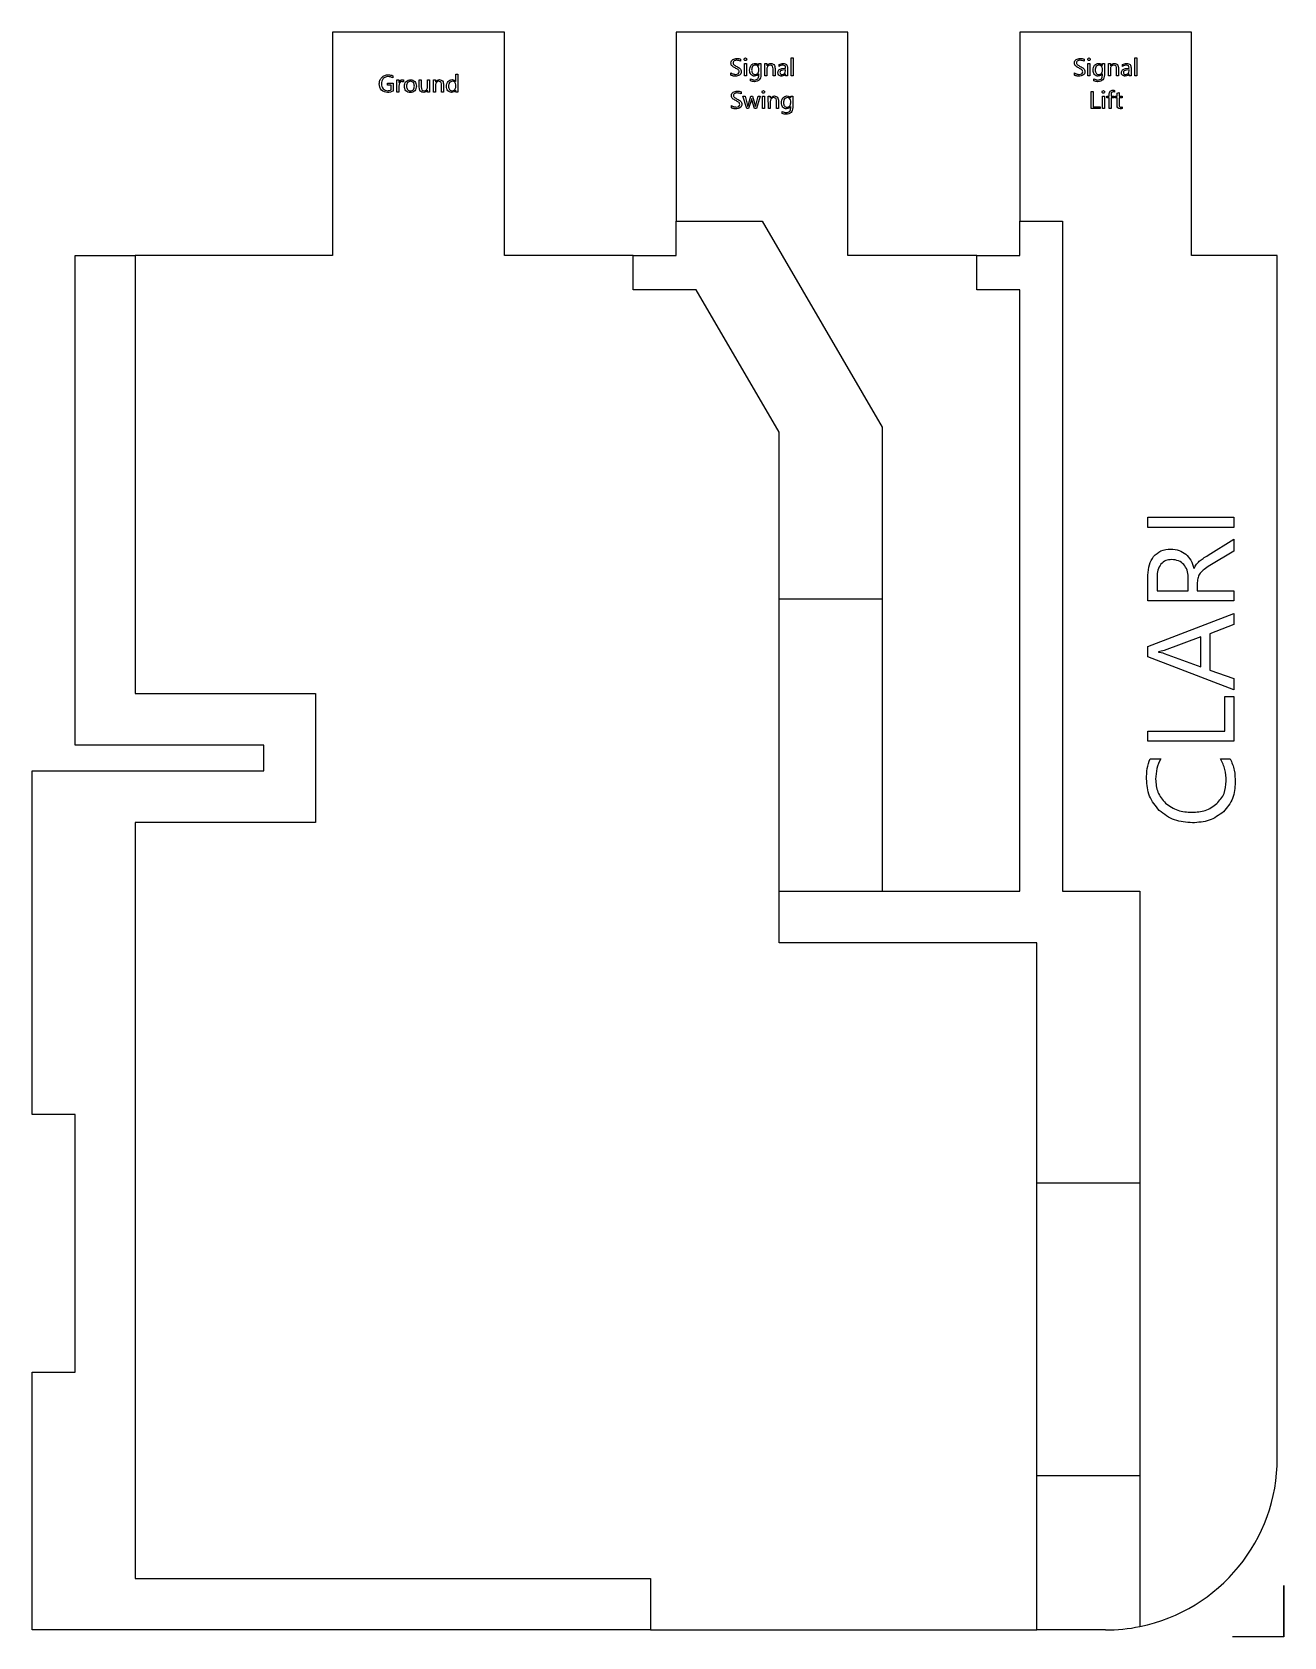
# Model space of a CAD drawing. Header units: millimetres. Extents: x 6 to 20.8, y 5.4 to 14.8.
# Drawn here: x 13.54 to 20.83, y 5.39 to 14.73 of the extents above; entities that cross this region are included whole.
import ezdxf

# ---------------------------------------------------------------- set-up
doc = ezdxf.new("R2010")
doc.units = ezdxf.units.MM
doc.layers.add('CUT', color=1, linetype='Continuous')
doc.layers.add('RASTER', color=96, linetype='Continuous')

msp = doc.modelspace()

# ---------------------------------------------------------------- linework, layer by layer
at = {"layer": 'CUT', "linetype": 'Continuous', "lineweight": 25}
for p, q in [((15.2898, 14.7314), (15.2898, 13.4314)), ((16.2898, 14.7314), (15.2898, 14.7314)), ((16.2898, 13.4314), (16.2898, 14.7314)), ((17.2898, 14.7314), (17.2898, 13.6314)), ((18.2898, 14.7314), (17.2898, 14.7314)), ((18.2898, 13.4314), (18.2898, 14.7314)), ((19.2898, 14.7314), (19.2898, 13.6314)), ((20.2898, 14.7314), (19.2898, 14.7314)), ((20.2898, 13.4314), (20.2898, 14.7314)), ((17.2898, 13.4314), (17.2898, 13.6314)), ((19.2898, 13.4314), (19.2898, 13.6314)), ((13.7898, 10.5814), (13.7898, 13.4314)), ((13.7898, 13.4314), (14.1398, 13.4314)), ((15.2898, 13.4314), (14.1398, 13.4314)), ((17.0398, 13.4314), (16.2898, 13.4314)), ((17.0398, 13.4314), (17.2898, 13.4314)), ((19.0398, 13.4314), (18.2898, 13.4314)), ((19.0398, 13.4314), (19.2898, 13.4314)), ((20.7898, 13.4314), (20.2898, 13.4314)), ((20.7898, 6.4314), (20.7898, 13.4314)), ((17.8898, 9.7314), (17.8898, 11.4314)), ((18.4898, 11.4314), (17.8898, 11.4314)), ((18.4898, 11.4314), (18.4898, 9.7314)), ((14.8898, 10.5814), (13.7898, 10.5814)), ((14.8898, 10.4314), (14.8898, 10.5814)), ((13.5398, 10.4314), (14.8898, 10.4314)), ((13.5398, 8.4314), (13.5398, 10.4314)), ((17.8898, 9.7314), (18.4898, 9.7314)), ((13.7898, 8.4314), (13.5398, 8.4314)), ((13.7898, 6.9314), (13.7898, 8.4314)), ((19.3898, 6.3314), (19.3898, 8.0314)), ((19.9898, 8.0314), (19.3898, 8.0314)), ((19.9898, 8.0314), (19.9898, 6.3314)), ((13.5398, 6.9314), (13.7898, 6.9314)), ((13.5398, 5.4314), (13.5398, 6.9314)), ((19.3898, 6.3314), (19.9898, 6.3314)), ((17.1398, 5.4314), (13.5398, 5.4314)), ((17.1398, 5.4314), (19.3898, 5.4314)), ((19.7898, 5.4314), (19.3898, 5.4314))]:
    msp.add_line(p, q, dxfattribs=at)
at = {"layer": 'CUT'}
for q in [(20.8282, 5.6911), (20.5282, 5.3911)]:
    msp.add_line((20.8282, 5.3911), q, dxfattribs=at)
at = {"layer": 'CUT', "linetype": 'Continuous', "lineweight": 25}
for start, end in [(281.53696, 0), (270, 281.53696)]:
    msp.add_arc((19.7898, 6.4314), 1, start, end, dxfattribs=at)
at = {"layer": 'RASTER', "linetype": 'Continuous', "lineweight": 25}
for p, q in [((17.6648, 14.5744), (17.6648, 14.5613)), ((17.9596, 14.4764), (17.9596, 14.5821)), ((17.9596, 14.5821), (17.971, 14.5821)), ((17.971, 14.5821), (17.9711, 14.4764)), ((19.6649, 14.5745), (19.6649, 14.5613)), ((19.9596, 14.4763), (19.9597, 14.582)), ((19.9597, 14.582), (19.9711, 14.582)), ((19.9711, 14.582), (19.9711, 14.4763)), ((15.6405, 14.4776), (15.6405, 14.4646)), ((16.0068, 14.4872), (16.0182, 14.4872)), ((16.0068, 14.443), (16.0068, 14.4872)), ((16.0182, 14.4872), (16.0183, 14.3815)), ((17.6084, 14.4803), (17.6084, 14.4942)), ((17.6875, 14.4763), (17.6874, 14.5477)), ((17.6874, 14.5477), (17.6989, 14.5477)), ((17.6989, 14.5477), (17.6989, 14.4763)), ((17.7715, 14.5477), (17.783, 14.5477)), ((17.7715, 14.5378), (17.7715, 14.5477)), ((17.7715, 14.5086), (17.7715, 14.5191)), ((17.7716, 14.4805), (17.7716, 14.4883)), ((17.783, 14.5477), (17.783, 14.482)), ((17.8061, 14.5477), (17.8176, 14.5477)), ((17.8061, 14.4763), (17.8061, 14.5477)), ((17.8176, 14.5477), (17.8176, 14.5359)), ((17.8176, 14.5171), (17.8176, 14.4763)), ((17.854, 14.4763), (17.854, 14.5171)), ((17.8654, 14.52), (17.8654, 14.4763)), ((17.8886, 14.531), (17.8886, 14.5427)), ((17.9052, 14.5186), (17.9266, 14.5216)), ((17.9266, 14.5125), (17.9094, 14.5101)), ((17.9266, 14.5054), (17.9266, 14.5125)), ((17.9266, 14.4764), (17.9266, 14.4875)), ((17.9381, 14.5228), (17.9381, 14.4764)), ((19.6085, 14.4804), (19.6085, 14.4942)), ((19.6875, 14.4764), (19.6875, 14.5478)), ((19.6875, 14.5478), (19.6989, 14.5478)), ((19.6989, 14.5478), (19.6989, 14.4764)), ((19.7716, 14.5477), (19.783, 14.5477)), ((19.7716, 14.5378), (19.7716, 14.5477)), ((19.7716, 14.5086), (19.7716, 14.5192)), ((19.7716, 14.4805), (19.7716, 14.4883)), ((19.783, 14.5477), (19.783, 14.4821)), ((19.8062, 14.5477), (19.8176, 14.5477)), ((19.8062, 14.4763), (19.8062, 14.5477)), ((19.8176, 14.5477), (19.8176, 14.5359)), ((19.8176, 14.5171), (19.8176, 14.4763)), ((19.854, 14.4763), (19.854, 14.517)), ((19.8654, 14.52), (19.8654, 14.4763)), ((19.8887, 14.531), (19.8887, 14.5427)), ((19.9053, 14.5186), (19.9267, 14.5216)), ((19.9267, 14.5124), (19.9094, 14.5101)), ((19.9267, 14.5053), (19.9267, 14.5124)), ((19.9267, 14.4763), (19.9267, 14.4875)), ((19.9381, 14.5227), (19.9381, 14.4763)), ((15.6089, 14.4228), (15.6089, 14.4334)), ((15.6089, 14.4334), (15.6425, 14.4334)), ((15.6308, 14.4228), (15.6089, 14.4228)), ((15.6309, 14.3948), (15.6308, 14.4228)), ((15.6425, 14.4334), (15.6426, 14.3881)), ((15.6642, 14.4527), (15.6757, 14.4527)), ((15.6643, 14.3813), (15.6642, 14.4527)), ((15.6757, 14.4527), (15.6757, 14.438)), ((15.6757, 14.4177), (15.6757, 14.3813)), ((15.7015, 14.453), (15.7015, 14.4411)), ((15.7941, 14.4528), (15.8055, 14.4528)), ((15.7942, 14.4101), (15.7941, 14.4528)), ((15.8055, 14.4528), (15.8055, 14.4119)), ((15.842, 14.4528), (15.8534, 14.4528)), ((15.842, 14.4117), (15.842, 14.4528)), ((15.842, 14.3814), (15.842, 14.3927)), ((15.8534, 14.4528), (15.8535, 14.3814)), ((15.8765, 14.4528), (15.8879, 14.4528)), ((15.8765, 14.3814), (15.8765, 14.4528)), ((15.8879, 14.4528), (15.8879, 14.441)), ((15.888, 14.4222), (15.888, 14.3814)), ((15.9244, 14.3815), (15.9244, 14.4222)), ((15.9358, 14.4251), (15.9358, 14.3815)), ((16.0069, 14.4138), (16.0069, 14.4243)), ((16.0069, 14.3815), (16.0069, 14.3937)), ((17.6678, 14.3845), (17.6678, 14.3713)), ((17.6989, 14.4763), (17.6875, 14.4763)), ((17.7222, 14.4477), (17.7222, 14.4592)), ((17.8176, 14.4763), (17.8061, 14.4763)), ((17.8654, 14.4763), (17.854, 14.4763)), ((17.9381, 14.4764), (17.9266, 14.4764)), ((17.9711, 14.4764), (17.9596, 14.4764)), ((19.6989, 14.4764), (19.6875, 14.4764)), ((19.7057, 14.3864), (19.7174, 14.3864)), ((19.7057, 14.2864), (19.7057, 14.3864)), ((19.7174, 14.3864), (19.7174, 14.297)), ((19.7222, 14.4478), (19.7222, 14.4592)), ((19.8176, 14.4763), (19.8062, 14.4763)), ((19.8413, 14.3924), (19.8412, 14.382)), ((19.8654, 14.4763), (19.854, 14.4763)), ((19.9381, 14.4763), (19.9267, 14.4763)), ((19.9711, 14.4763), (19.9596, 14.4763)), ((15.6757, 14.3813), (15.6643, 14.3813)), ((15.8535, 14.3814), (15.842, 14.3814)), ((15.888, 14.3814), (15.8765, 14.3814)), ((15.9358, 14.3815), (15.9244, 14.3815)), ((16.0183, 14.3815), (16.0069, 14.3815)), ((17.6114, 14.2904), (17.6114, 14.3042)), ((17.6786, 14.3578), (17.6906, 14.3578)), ((17.7003, 14.2864), (17.6786, 14.3578)), ((17.6906, 14.3578), (17.7054, 14.3041)), ((17.7064, 14.2977), (17.707, 14.2977)), ((17.7082, 14.3042), (17.7247, 14.3578)), ((17.7277, 14.3376), (17.7117, 14.2864)), ((17.7247, 14.3578), (17.7351, 14.3578)), ((17.7453, 14.2864), (17.7305, 14.3375)), ((17.7351, 14.3578), (17.7499, 14.3039)), ((17.751, 14.2975), (17.7515, 14.2975)), ((17.7527, 14.3039), (17.7672, 14.3578)), ((17.7785, 14.3578), (17.7571, 14.2864)), ((17.7672, 14.3578), (17.7785, 14.3578)), ((17.7918, 14.2864), (17.7918, 14.3578)), ((17.7918, 14.3578), (17.8032, 14.3578)), ((17.8032, 14.3578), (17.8032, 14.2864)), ((17.8263, 14.3578), (17.8378, 14.3578)), ((17.8264, 14.2864), (17.8263, 14.3578)), ((17.8378, 14.3578), (17.8378, 14.3459)), ((17.8378, 14.3271), (17.8378, 14.2864)), ((17.8742, 14.2864), (17.8742, 14.3271)), ((17.8856, 14.33), (17.8856, 14.2864)), ((17.9567, 14.3578), (17.9681, 14.3578)), ((17.9567, 14.3479), (17.9567, 14.3578)), ((17.9567, 14.3187), (17.9567, 14.3292)), ((17.9567, 14.2906), (17.9567, 14.2984)), ((17.9681, 14.3578), (17.9681, 14.2921)), ((19.7174, 14.297), (19.7575, 14.297)), ((19.7575, 14.297), (19.7575, 14.2864)), ((19.7714, 14.2864), (19.7714, 14.3578)), ((19.7714, 14.3578), (19.7828, 14.3578)), ((19.7828, 14.3578), (19.7828, 14.2864)), ((19.7981, 14.3578), (19.8103, 14.3578)), ((19.7981, 14.348), (19.7981, 14.3578)), ((19.8103, 14.348), (19.7981, 14.348)), ((19.8103, 14.3578), (19.8103, 14.3694)), ((19.8103, 14.2864), (19.8103, 14.348)), ((19.8217, 14.3688), (19.8216, 14.3578)), ((19.8216, 14.3578), (19.8384, 14.3578)), ((19.8216, 14.348), (19.8216, 14.2864)), ((19.8384, 14.348), (19.8216, 14.348)), ((19.8384, 14.3578), (19.8384, 14.348)), ((19.8447, 14.3578), (19.8569, 14.3578)), ((19.8447, 14.348), (19.8447, 14.3578)), ((19.8569, 14.348), (19.8447, 14.348)), ((19.8569, 14.3752), (19.8684, 14.3789)), ((19.8569, 14.3578), (19.8569, 14.3752)), ((19.8569, 14.3057), (19.8569, 14.348)), ((19.8684, 14.3789), (19.8684, 14.3578)), ((19.8684, 14.3578), (19.8864, 14.3578)), ((19.8684, 14.348), (19.8684, 14.3078)), ((19.8864, 14.348), (19.8684, 14.348)), ((19.8863, 14.2968), (19.8863, 14.287)), ((19.8864, 14.3578), (19.8864, 14.348)), ((17.7117, 14.2864), (17.7003, 14.2864)), ((17.7571, 14.2864), (17.7453, 14.2864)), ((17.8032, 14.2864), (17.7918, 14.2864)), ((17.8378, 14.2864), (17.8264, 14.2864)), ((17.8856, 14.2864), (17.8742, 14.2864)), ((17.9073, 14.2578), (17.9073, 14.2692)), ((19.7575, 14.2864), (19.7057, 14.2864)), ((19.7828, 14.2864), (19.7714, 14.2864)), ((19.8216, 14.2864), (19.8103, 14.2864)), ((17.2898, 13.6314), (17.7898, 13.6314)), ((17.2898, 13.4314), (17.2898, 13.6314)), ((17.7898, 13.6314), (18.4898, 12.4314)), ((19.2898, 13.6314), (19.5398, 13.6314)), ((19.2898, 13.4314), (19.2898, 13.6314)), ((19.5398, 13.6314), (19.5398, 9.7314)), ((13.7898, 10.5814), (13.7898, 13.4314)), ((13.7898, 13.4314), (14.1398, 13.4314)), ((14.1398, 13.4314), (14.1398, 10.8814)), ((17.0398, 13.2314), (17.0398, 13.4314)), ((17.0398, 13.4314), (17.2898, 13.4314)), ((19.0398, 13.2314), (19.0398, 13.4314)), ((19.0398, 13.4314), (19.2898, 13.4314)), ((17.4064, 13.2314), (17.0398, 13.2314)), ((17.8898, 12.4028), (17.4064, 13.2314)), ((19.2898, 13.2314), (19.0398, 13.2314)), ((19.2898, 9.7314), (19.2898, 13.2314)), ((18.4898, 12.4314), (18.4898, 11.4314)), ((17.8898, 9.4314), (17.8898, 12.4028)), ((20.0367, 11.9072), (20.5367, 11.9072)), ((20.0367, 11.8487), (20.0367, 11.9072)), ((20.5367, 11.9072), (20.5367, 11.8487)), ((20.5367, 11.8487), (20.0367, 11.8487)), ((20.3864, 11.6862), (20.5367, 11.78)), ((20.5367, 11.78), (20.5367, 11.7102)), ((20.5367, 11.7102), (20.3965, 11.6265)), ((20.3045, 11.6119), (20.3059, 11.6119)), ((20.0367, 11.4215), (20.0367, 11.5708)), ((20.0897, 11.5603), (20.0897, 11.4801)), ((20.271, 11.4801), (20.271, 11.5596)), ((20.324, 11.5282), (20.324, 11.4801)), ((18.4898, 11.4314), (18.4898, 9.7314)), ((20.5367, 11.4215), (20.0367, 11.4215)), ((20.0897, 11.4801), (20.271, 11.4801)), ((20.324, 11.4801), (20.5367, 11.4801)), ((20.5367, 11.4801), (20.5367, 11.4215)), ((20.0367, 11.1555), (20.5367, 11.348)), ((20.5367, 11.348), (20.5367, 11.2831)), ((20.3439, 11.2109), (20.1308, 11.1325)), ((20.3439, 11.0376), (20.3439, 11.2109)), ((20.5367, 11.2831), (20.3965, 11.2301)), ((20.3965, 11.2301), (20.3965, 11.0181)), ((20.0367, 11.0948), (20.0367, 11.1555)), ((20.0974, 11.1248), (20.0974, 11.1234)), ((20.1308, 11.1154), (20.3439, 11.0376)), ((20.5367, 10.903), (20.0367, 11.0948)), ((20.3965, 11.0181), (20.5367, 10.9683)), ((20.5367, 10.9683), (20.5367, 10.903)), ((14.1398, 10.8814), (15.1898, 10.8814)), ((15.1898, 10.8814), (15.1898, 10.1314)), ((20.4837, 10.8636), (20.5367, 10.8636)), ((20.4837, 10.6628), (20.4837, 10.8636)), ((20.5367, 10.8636), (20.5367, 10.6042)), ((20.0367, 10.6628), (20.4837, 10.6628)), ((20.0367, 10.6042), (20.0367, 10.6628)), ((14.8898, 10.5814), (13.7898, 10.5814)), ((14.8898, 10.4314), (14.8898, 10.5814)), ((20.5367, 10.6042), (20.0367, 10.6042)), ((20.0489, 10.5024), (20.1113, 10.5024)), ((20.4589, 10.5024), (20.5158, 10.5024)), ((13.5398, 10.4314), (14.8898, 10.4314)), ((13.5398, 8.4314), (13.5398, 10.4314)), ((14.1398, 10.1314), (14.1398, 5.7314)), ((15.1898, 10.1314), (14.1398, 10.1314)), ((18.4898, 9.7314), (19.2898, 9.7314)), ((19.5398, 9.7314), (19.9898, 9.7314)), ((19.9898, 9.7314), (19.9898, 5.4516)), ((19.3898, 9.4314), (17.8898, 9.4314)), ((19.3898, 5.4314), (19.3898, 9.4314)), ((13.7898, 8.4314), (13.5398, 8.4314)), ((13.7898, 6.9314), (13.7898, 8.4314)), ((13.5398, 6.9314), (13.7898, 6.9314)), ((13.5398, 5.4314), (13.5398, 6.9314)), ((14.1398, 5.7314), (17.1398, 5.7314)), ((17.1398, 5.7314), (17.1398, 5.4314)), ((17.1398, 5.4314), (13.5398, 5.4314)), ((19.7898, 5.4314), (19.3898, 5.4314))]:
    msp.add_line(p, q, dxfattribs=at)
at = {"layer": 'RASTER'}
for p, q in [((20.8282, 5.6911), (20.8282, 5.3911)), ((20.8282, 5.3911), (20.5282, 5.3911))]:
    msp.add_line(p, q, dxfattribs=at)
at = {"layer": 'RASTER', "linetype": 'Continuous', "lineweight": 25}
msp.add_arc((19.7898, 6.4314), 1, 270, 281.53696, dxfattribs=at)
for points in [[(17.6116, 14.5632), (17.6137, 14.5664), (17.6163, 14.5692), (17.6194, 14.5715)], [(17.6194, 14.5715), (17.6229, 14.5736), (17.6267, 14.5752), (17.6306, 14.5764)], [(17.6306, 14.5764), (17.6348, 14.5773), (17.639, 14.5779), (17.6433, 14.578)], [(17.6433, 14.578), (17.6507, 14.5779), (17.6579, 14.5769), (17.6648, 14.5744)], [(17.6859, 14.5732), (17.6861, 14.5753), (17.6868, 14.577), (17.6881, 14.5786)], [(17.6881, 14.5679), (17.6868, 14.5695), (17.6861, 14.5713), (17.6859, 14.5732)], [(17.6881, 14.5786), (17.6896, 14.5798), (17.6913, 14.5805), (17.6933, 14.5807)], [(17.6933, 14.5807), (17.6953, 14.5805), (17.6971, 14.5798), (17.6986, 14.5786)], [(17.6986, 14.5786), (17.6999, 14.577), (17.7007, 14.5753), (17.7008, 14.5733)], [(17.7008, 14.5733), (17.7006, 14.5713), (17.6999, 14.5695), (17.6986, 14.568)], [(19.6116, 14.5632), (19.6138, 14.5664), (19.6164, 14.5692), (19.6195, 14.5716)], [(19.6195, 14.5716), (19.623, 14.5737), (19.6267, 14.5753), (19.6306, 14.5764)], [(19.6306, 14.5764), (19.6348, 14.5774), (19.6391, 14.5779), (19.6433, 14.578)], [(19.6433, 14.578), (19.6507, 14.578), (19.658, 14.5769), (19.6649, 14.5745)], [(19.686, 14.5733), (19.6861, 14.5753), (19.6868, 14.5771), (19.6881, 14.5786)], [(19.6881, 14.568), (19.6868, 14.5695), (19.6861, 14.5713), (19.686, 14.5733)], [(19.6881, 14.5786), (19.6896, 14.5799), (19.6914, 14.5806), (19.6933, 14.5807)], [(19.6933, 14.5807), (19.6953, 14.5806), (19.6971, 14.5799), (19.6987, 14.5786)], [(19.6987, 14.5786), (19.7, 14.5771), (19.7007, 14.5753), (19.7009, 14.5733)], [(19.7009, 14.5733), (19.7007, 14.5713), (19.7, 14.5696), (19.6987, 14.5681)], [(15.6131, 14.4829), (15.6225, 14.4826), (15.6317, 14.4809), (15.6405, 14.4776)], [(17.6084, 14.4942), (17.6102, 14.4927), (17.6121, 14.4915), (17.6141, 14.4904)], [(17.6136, 14.4779), (17.6118, 14.4786), (17.6101, 14.4794), (17.6084, 14.4803)], [(17.6086, 14.5513), (17.6088, 14.5554), (17.6097, 14.5594), (17.6116, 14.5632)], [(17.6105, 14.5415), (17.6093, 14.5447), (17.6087, 14.5479), (17.6086, 14.5513)], [(17.6158, 14.5341), (17.6137, 14.5364), (17.6119, 14.5388), (17.6105, 14.5415)], [(17.6205, 14.4761), (17.6182, 14.4766), (17.6159, 14.4772), (17.6136, 14.4779)], [(17.6141, 14.4904), (17.6164, 14.4893), (17.6187, 14.4884), (17.6211, 14.4876)], [(17.6236, 14.5281), (17.6208, 14.5299), (17.6182, 14.5319), (17.6158, 14.5341)], [(17.6227, 14.5593), (17.6216, 14.5571), (17.621, 14.5548), (17.6208, 14.5523)], [(17.6208, 14.5523), (17.6209, 14.55), (17.6214, 14.5478), (17.6223, 14.5457)], [(17.6211, 14.4876), (17.6235, 14.4869), (17.626, 14.4863), (17.6285, 14.4858)], [(17.6223, 14.5457), (17.6234, 14.5438), (17.6248, 14.5421), (17.6265, 14.5406)], [(17.6276, 14.564), (17.6257, 14.5627), (17.6241, 14.5611), (17.6227, 14.5593)], [(17.6334, 14.5228), (17.6301, 14.5245), (17.6268, 14.5262), (17.6236, 14.5281)], [(17.6265, 14.5406), (17.6287, 14.5389), (17.6309, 14.5375), (17.6333, 14.5361)], [(17.6344, 14.5666), (17.6321, 14.566), (17.6298, 14.5651), (17.6276, 14.564)], [(17.6285, 14.4858), (17.6307, 14.4854), (17.633, 14.4852), (17.6353, 14.4852)], [(17.6333, 14.5361), (17.6364, 14.5345), (17.6394, 14.5329), (17.6425, 14.5314)], [(17.6426, 14.518), (17.6396, 14.5196), (17.6365, 14.5212), (17.6334, 14.5228)], [(17.6421, 14.5674), (17.6395, 14.5673), (17.637, 14.567), (17.6344, 14.5666)], [(17.6353, 14.4852), (17.641, 14.4853), (17.6464, 14.4865), (17.6514, 14.4892)], [(17.6648, 14.5613), (17.6578, 14.5651), (17.6502, 14.567), (17.6421, 14.5674)], [(17.6425, 14.5314), (17.646, 14.5297), (17.6494, 14.5278), (17.6527, 14.5258)], [(17.6501, 14.5132), (17.6477, 14.515), (17.6452, 14.5166), (17.6426, 14.518)], [(17.6583, 14.4807), (17.6548, 14.4786), (17.651, 14.4771), (17.647, 14.4761)], [(17.655, 14.5078), (17.6536, 14.5098), (17.652, 14.5116), (17.6501, 14.5132)], [(17.6514, 14.4892), (17.6547, 14.4923), (17.6564, 14.4962), (17.6568, 14.5007)], [(17.6527, 14.5258), (17.6557, 14.5239), (17.6585, 14.5217), (17.6612, 14.5193)], [(17.6568, 14.5007), (17.6566, 14.5032), (17.6561, 14.5055), (17.655, 14.5078)], [(17.6661, 14.489), (17.6641, 14.4858), (17.6614, 14.483), (17.6583, 14.4807)], [(17.6612, 14.5193), (17.6634, 14.517), (17.6653, 14.5143), (17.6669, 14.5115)], [(17.669, 14.5016), (17.6689, 14.4972), (17.6679, 14.493), (17.6661, 14.489)], [(17.6669, 14.5115), (17.6682, 14.5083), (17.6689, 14.505), (17.669, 14.5016)], [(17.6933, 14.5659), (17.6913, 14.566), (17.6896, 14.5667), (17.6881, 14.5679)], [(17.6986, 14.568), (17.6971, 14.5668), (17.6953, 14.566), (17.6933, 14.5659)], [(17.7172, 14.5097), (17.7176, 14.5202), (17.7204, 14.5298), (17.7259, 14.5387)], [(17.7253, 14.4842), (17.7202, 14.4919), (17.7176, 14.5005), (17.7172, 14.5097)], [(17.7467, 14.4747), (17.7385, 14.4754), (17.7313, 14.4785), (17.7253, 14.4842)], [(17.7259, 14.5387), (17.7326, 14.5451), (17.7406, 14.5486), (17.7499, 14.5494)], [(17.7349, 14.5321), (17.731, 14.5254), (17.7291, 14.5182), (17.7289, 14.5105)], [(17.7289, 14.5105), (17.7292, 14.5036), (17.731, 14.4972), (17.7346, 14.4914)], [(17.7346, 14.4914), (17.7388, 14.4872), (17.7439, 14.4848), (17.7499, 14.4843)], [(17.7515, 14.5398), (17.745, 14.5392), (17.7394, 14.5367), (17.7349, 14.5321)], [(17.7713, 14.4883), (17.765, 14.4803), (17.7569, 14.4757), (17.7467, 14.4747)], [(17.7499, 14.5494), (17.7586, 14.5485), (17.7658, 14.5447), (17.7713, 14.5378)], [(17.7499, 14.4843), (17.7559, 14.4848), (17.7611, 14.4871), (17.7655, 14.4911)], [(17.7658, 14.5337), (17.7617, 14.5373), (17.7569, 14.5393), (17.7515, 14.5398)], [(17.7655, 14.4911), (17.7692, 14.4964), (17.7712, 14.5022), (17.7715, 14.5086)], [(17.7715, 14.5191), (17.7711, 14.5246), (17.7692, 14.5294), (17.7658, 14.5337)], [(17.8232, 14.5333), (17.8198, 14.5285), (17.8179, 14.523), (17.8176, 14.5171)], [(17.8178, 14.5359), (17.8238, 14.5437), (17.8316, 14.5482), (17.8413, 14.5494)], [(17.8374, 14.5398), (17.8319, 14.5393), (17.8272, 14.5371), (17.8232, 14.5333)], [(17.8413, 14.5494), (17.8481, 14.549), (17.8542, 14.5465), (17.8592, 14.5419)], [(17.8592, 14.5419), (17.8632, 14.5352), (17.8652, 14.5278), (17.8654, 14.52)], [(17.8877, 14.4803), (17.8841, 14.4846), (17.8821, 14.4897), (17.8817, 14.4953)], [(17.9044, 14.4747), (17.8983, 14.475), (17.8927, 14.4768), (17.8877, 14.4803)], [(17.8886, 14.5427), (17.8962, 14.5467), (17.9043, 14.5489), (17.9129, 14.5494)], [(17.9119, 14.5398), (17.9034, 14.539), (17.8956, 14.5361), (17.8886, 14.531)], [(17.8974, 14.5062), (17.8948, 14.5034), (17.8935, 14.5), (17.8934, 14.4962)], [(17.8934, 14.4962), (17.8937, 14.4929), (17.8949, 14.49), (17.8971, 14.4876)], [(17.8971, 14.4876), (17.9001, 14.4856), (17.9034, 14.4845), (17.907, 14.4843)], [(17.9094, 14.5101), (17.9052, 14.5094), (17.9012, 14.5082), (17.8974, 14.5062)], [(17.9264, 14.4875), (17.9209, 14.4801), (17.9136, 14.4758), (17.9044, 14.4747)], [(17.907, 14.4843), (17.9124, 14.4848), (17.9171, 14.4867), (17.9211, 14.4903)], [(17.9211, 14.4903), (17.9244, 14.4947), (17.9263, 14.4998), (17.9266, 14.5054)], [(19.6085, 14.4942), (19.6102, 14.4928), (19.6121, 14.4915), (19.6141, 14.4905)], [(19.6137, 14.478), (19.6118, 14.4786), (19.6101, 14.4794), (19.6085, 14.4804)], [(19.6086, 14.5513), (19.6088, 14.5555), (19.6098, 14.5595), (19.6116, 14.5632)], [(19.6105, 14.5416), (19.6094, 14.5447), (19.6087, 14.548), (19.6086, 14.5513)], [(19.6158, 14.5342), (19.6137, 14.5364), (19.6119, 14.5389), (19.6105, 14.5416)], [(19.6205, 14.4762), (19.6182, 14.4767), (19.6159, 14.4773), (19.6137, 14.478)], [(19.6141, 14.4905), (19.6164, 14.4894), (19.6187, 14.4884), (19.6211, 14.4876)], [(19.6237, 14.5282), (19.6209, 14.53), (19.6182, 14.5319), (19.6158, 14.5342)], [(19.6228, 14.5594), (19.6216, 14.5572), (19.621, 14.5548), (19.6209, 14.5524)], [(19.6209, 14.5524), (19.621, 14.5501), (19.6214, 14.5479), (19.6223, 14.5458)], [(19.6211, 14.4876), (19.6235, 14.4869), (19.626, 14.4863), (19.6285, 14.4859)], [(19.6223, 14.5458), (19.6235, 14.5438), (19.6249, 14.5421), (19.6265, 14.5407)], [(19.6277, 14.564), (19.6258, 14.5627), (19.6241, 14.5612), (19.6228, 14.5594)], [(19.6334, 14.5228), (19.6301, 14.5245), (19.6269, 14.5263), (19.6237, 14.5282)], [(19.6265, 14.5407), (19.6287, 14.539), (19.631, 14.5375), (19.6333, 14.5362)], [(19.6345, 14.5666), (19.6321, 14.5661), (19.6298, 14.5652), (19.6277, 14.564)], [(19.6285, 14.4859), (19.6307, 14.4855), (19.633, 14.4853), (19.6353, 14.4852)], [(19.6333, 14.5362), (19.6364, 14.5346), (19.6395, 14.533), (19.6426, 14.5315)], [(19.6427, 14.518), (19.6396, 14.5196), (19.6365, 14.5212), (19.6334, 14.5228)], [(19.6422, 14.5674), (19.6396, 14.5674), (19.637, 14.5671), (19.6345, 14.5666)], [(19.6353, 14.4852), (19.641, 14.4853), (19.6464, 14.4866), (19.6515, 14.4892)], [(19.6649, 14.5613), (19.6578, 14.5651), (19.6502, 14.5671), (19.6422, 14.5674)], [(19.6426, 14.5315), (19.646, 14.5297), (19.6494, 14.5278), (19.6528, 14.5259)], [(19.6501, 14.5133), (19.6477, 14.515), (19.6453, 14.5166), (19.6427, 14.518)], [(19.6584, 14.4808), (19.6548, 14.4787), (19.651, 14.4772), (19.647, 14.4761)], [(19.655, 14.5078), (19.6536, 14.5099), (19.652, 14.5117), (19.6501, 14.5133)], [(19.6515, 14.4892), (19.6547, 14.4924), (19.6564, 14.4963), (19.6568, 14.5008)], [(19.6528, 14.5259), (19.6557, 14.524), (19.6586, 14.5218), (19.6612, 14.5194)], [(19.6568, 14.5008), (19.6567, 14.5032), (19.6561, 14.5056), (19.655, 14.5078)], [(19.6662, 14.4891), (19.6641, 14.4858), (19.6615, 14.4831), (19.6584, 14.4808)], [(19.6612, 14.5194), (19.6634, 14.517), (19.6654, 14.5144), (19.6669, 14.5115)], [(19.6691, 14.5016), (19.6689, 14.4972), (19.668, 14.4931), (19.6662, 14.4891)], [(19.6669, 14.5115), (19.6682, 14.5083), (19.6689, 14.505), (19.6691, 14.5016)], [(19.6933, 14.5659), (19.6914, 14.5661), (19.6896, 14.5668), (19.6881, 14.568)], [(19.6987, 14.5681), (19.6971, 14.5668), (19.6953, 14.5661), (19.6933, 14.5659)], [(19.7172, 14.5098), (19.7176, 14.5202), (19.7204, 14.5299), (19.7259, 14.5387)], [(19.7253, 14.4842), (19.7202, 14.4919), (19.7176, 14.5005), (19.7172, 14.5098)], [(19.7467, 14.4747), (19.7385, 14.4754), (19.7313, 14.4785), (19.7253, 14.4842)], [(19.7259, 14.5387), (19.7326, 14.5451), (19.7406, 14.5487), (19.7499, 14.5494)], [(19.7349, 14.5321), (19.731, 14.5255), (19.7292, 14.5182), (19.7289, 14.5105)], [(19.7289, 14.5105), (19.7292, 14.5036), (19.731, 14.4973), (19.7346, 14.4914)], [(19.7346, 14.4914), (19.7389, 14.4872), (19.7439, 14.4849), (19.7499, 14.4843)], [(19.7515, 14.5398), (19.745, 14.5392), (19.7395, 14.5367), (19.7349, 14.5321)], [(19.7713, 14.4883), (19.7651, 14.4803), (19.7569, 14.4758), (19.7467, 14.4747)], [(19.7499, 14.5494), (19.7587, 14.5486), (19.7658, 14.5447), (19.7713, 14.5378)], [(19.7499, 14.4843), (19.7559, 14.4848), (19.7611, 14.4871), (19.7655, 14.4911)], [(19.7658, 14.5337), (19.7617, 14.5373), (19.7569, 14.5393), (19.7515, 14.5398)], [(19.7655, 14.4911), (19.7692, 14.4964), (19.7712, 14.5022), (19.7716, 14.5086)], [(19.7716, 14.5192), (19.7711, 14.5246), (19.7692, 14.5294), (19.7658, 14.5337)], [(19.8232, 14.5333), (19.8198, 14.5284), (19.818, 14.523), (19.8176, 14.5171)], [(19.8179, 14.5359), (19.8238, 14.5437), (19.8316, 14.5482), (19.8413, 14.5494)], [(19.8374, 14.5398), (19.8319, 14.5392), (19.8272, 14.5371), (19.8232, 14.5333)], [(19.8413, 14.5494), (19.8482, 14.5489), (19.8542, 14.5465), (19.8592, 14.5418)], [(19.8592, 14.5418), (19.8633, 14.5351), (19.8652, 14.5278), (19.8654, 14.52)], [(19.8877, 14.4803), (19.8841, 14.4846), (19.8821, 14.4896), (19.8817, 14.4953)], [(19.9044, 14.4746), (19.8983, 14.4749), (19.8927, 14.4767), (19.8877, 14.4803)], [(19.8887, 14.5427), (19.8963, 14.5467), (19.9044, 14.5489), (19.9129, 14.5494)], [(19.912, 14.5398), (19.9034, 14.539), (19.8956, 14.536), (19.8887, 14.531)], [(19.8974, 14.5061), (19.8948, 14.5034), (19.8935, 14.5), (19.8934, 14.4961)], [(19.8934, 14.4961), (19.8937, 14.4928), (19.8949, 14.49), (19.8971, 14.4876)], [(19.8971, 14.4876), (19.9001, 14.4855), (19.9034, 14.4844), (19.9071, 14.4843)], [(19.9094, 14.5101), (19.9052, 14.5094), (19.9012, 14.5081), (19.8974, 14.5061)], [(19.9264, 14.4875), (19.9209, 14.48), (19.9136, 14.4757), (19.9044, 14.4746)], [(19.9071, 14.4843), (19.9124, 14.4847), (19.9171, 14.4867), (19.9211, 14.4902)], [(19.9211, 14.4902), (19.9245, 14.4947), (19.9263, 14.4997), (19.9267, 14.5053)], [(15.5745, 14.3933), (15.5664, 14.4041), (15.5621, 14.4163), (15.5612, 14.4299)], [(15.5842, 14.4607), (15.5777, 14.4518), (15.5742, 14.4418), (15.5735, 14.4307)], [(15.5735, 14.4307), (15.5741, 14.4198), (15.5773, 14.4098), (15.5835, 14.4009)], [(15.6091, 14.3795), (15.5961, 14.3805), (15.5845, 14.385), (15.5745, 14.3933)], [(15.5835, 14.4009), (15.5913, 14.3943), (15.6004, 14.3908), (15.6106, 14.3901)], [(15.6118, 14.4723), (15.6013, 14.4714), (15.5921, 14.4676), (15.5842, 14.4607)], [(15.6426, 14.3881), (15.632, 14.383), (15.6208, 14.3802), (15.6091, 14.3795)], [(15.6106, 14.3901), (15.6176, 14.3904), (15.6244, 14.3919), (15.6309, 14.3948)], [(15.6405, 14.4646), (15.6315, 14.4693), (15.6219, 14.4718), (15.6118, 14.4723)], [(15.6806, 14.4365), (15.6774, 14.4306), (15.6759, 14.4243), (15.6757, 14.4177)], [(15.6759, 14.438), (15.6776, 14.4424), (15.6801, 14.4463), (15.6834, 14.4497)], [(15.6928, 14.4434), (15.6879, 14.4427), (15.6838, 14.4404), (15.6806, 14.4365)], [(15.6834, 14.4497), (15.6868, 14.4521), (15.6905, 14.4536), (15.6946, 14.4539)], [(15.7015, 14.4411), (15.6988, 14.4426), (15.6959, 14.4433), (15.6928, 14.4434)], [(15.6946, 14.4539), (15.6969, 14.4539), (15.6992, 14.4536), (15.7015, 14.453)], [(15.7071, 14.4162), (15.7077, 14.4265), (15.7108, 14.4359), (15.7169, 14.4443)], [(15.7166, 14.3896), (15.7108, 14.3975), (15.7077, 14.4064), (15.7071, 14.4162)], [(15.7419, 14.3796), (15.7324, 14.3803), (15.7239, 14.3836), (15.7166, 14.3896)], [(15.7169, 14.4443), (15.7247, 14.4505), (15.7336, 14.4538), (15.7435, 14.4544)], [(15.7253, 14.4373), (15.7212, 14.431), (15.7192, 14.4241), (15.7189, 14.4166)], [(15.7189, 14.4166), (15.7192, 14.4093), (15.7213, 14.4026), (15.7254, 14.3966)], [(15.7427, 14.4448), (15.736, 14.4442), (15.7302, 14.4418), (15.7253, 14.4373)], [(15.7254, 14.3966), (15.7303, 14.3922), (15.7361, 14.3898), (15.7427, 14.3893)], [(15.7678, 14.3899), (15.7603, 14.3837), (15.7516, 14.3803), (15.7419, 14.3796)], [(15.7597, 14.4375), (15.7549, 14.442), (15.7492, 14.4443), (15.7427, 14.4448)], [(15.7427, 14.3893), (15.7493, 14.3897), (15.755, 14.3921), (15.7598, 14.3965)], [(15.7435, 14.4544), (15.7529, 14.4538), (15.7613, 14.4506), (15.7684, 14.4446)], [(15.7657, 14.4169), (15.7655, 14.4243), (15.7636, 14.4312), (15.7597, 14.4375)], [(15.7598, 14.3965), (15.7636, 14.4027), (15.7655, 14.4096), (15.7657, 14.4169)], [(15.7774, 14.4173), (15.7768, 14.4072), (15.7737, 14.3981), (15.7678, 14.3899)], [(15.7684, 14.4446), (15.7741, 14.4364), (15.777, 14.4273), (15.7774, 14.4173)], [(15.8417, 14.3927), (15.8363, 14.3851), (15.829, 14.3808), (15.8197, 14.3797)], [(15.8228, 14.3893), (15.8281, 14.3898), (15.8327, 14.3919), (15.8366, 14.3955)], [(15.8366, 14.3955), (15.8399, 14.4004), (15.8417, 14.4058), (15.842, 14.4117)], [(15.8936, 14.4384), (15.8902, 14.4336), (15.8883, 14.4281), (15.888, 14.4222)], [(15.8882, 14.441), (15.8941, 14.4488), (15.9019, 14.4533), (15.9116, 14.4545)], [(15.9077, 14.4449), (15.9023, 14.4444), (15.8975, 14.4422), (15.8936, 14.4384)], [(15.9116, 14.4545), (15.9185, 14.4541), (15.9245, 14.4516), (15.9296, 14.447)], [(15.9296, 14.447), (15.9336, 14.4403), (15.9355, 14.433), (15.9358, 14.4251)], [(15.9525, 14.4155), (15.953, 14.4258), (15.9558, 14.4353), (15.9614, 14.4439)], [(15.9605, 14.3894), (15.9555, 14.3973), (15.9529, 14.4061), (15.9525, 14.4155)], [(15.9821, 14.3798), (15.9738, 14.3805), (15.9666, 14.3837), (15.9605, 14.3894)], [(15.9614, 14.4439), (15.968, 14.4502), (15.976, 14.4538), (15.9851, 14.4546)], [(15.9702, 14.4373), (15.9663, 14.4308), (15.9644, 14.4237), (15.9642, 14.4161)], [(15.9642, 14.4161), (15.9645, 14.4091), (15.9663, 14.4025), (15.9699, 14.3966)], [(15.9699, 14.3966), (15.9742, 14.3924), (15.9794, 14.39), (15.9854, 14.3895)], [(15.9866, 14.445), (15.9802, 14.4444), (15.9747, 14.4419), (15.9702, 14.4373)], [(15.9851, 14.4546), (15.994, 14.4538), (16.0011, 14.45), (16.0066, 14.443)], [(15.9854, 14.3895), (15.9914, 14.39), (15.9965, 14.3923), (16.0009, 14.3964)], [(16.0011, 14.439), (15.9969, 14.4425), (15.9921, 14.4445), (15.9866, 14.445)], [(16.0009, 14.3964), (16.0045, 14.4016), (16.0065, 14.4074), (16.0069, 14.4138)], [(16.0069, 14.4243), (16.0064, 14.4298), (16.0045, 14.4347), (16.0011, 14.439)], [(17.6276, 14.475), (17.6252, 14.4753), (17.6229, 14.4757), (17.6205, 14.4761)], [(17.6224, 14.3815), (17.6259, 14.3836), (17.6296, 14.3853), (17.6336, 14.3864)], [(17.6335, 14.4746), (17.6315, 14.4747), (17.6296, 14.4748), (17.6276, 14.475)], [(17.647, 14.4761), (17.6425, 14.4752), (17.638, 14.4747), (17.6335, 14.4746)], [(17.6336, 14.3864), (17.6378, 14.3874), (17.642, 14.3879), (17.6463, 14.388)], [(17.6463, 14.388), (17.6537, 14.388), (17.6609, 14.3869), (17.6678, 14.3845)], [(17.7222, 14.4592), (17.7294, 14.4555), (17.7371, 14.4532), (17.7452, 14.4525)], [(17.7453, 14.4427), (17.7373, 14.443), (17.7296, 14.4447), (17.7222, 14.4477)], [(17.7902, 14.3833), (17.7904, 14.3853), (17.7911, 14.3871), (17.7924, 14.3886)], [(17.7924, 14.3886), (17.7939, 14.3899), (17.7956, 14.3906), (17.7976, 14.3908)], [(17.7976, 14.3908), (17.7996, 14.3906), (17.8014, 14.3899), (17.8029, 14.3886)], [(17.8029, 14.3886), (17.8042, 14.3871), (17.805, 14.3853), (17.8051, 14.3833)], [(19.6276, 14.4751), (19.6253, 14.4754), (19.6229, 14.4757), (19.6205, 14.4762)], [(19.6335, 14.4747), (19.6315, 14.4747), (19.6296, 14.4749), (19.6276, 14.4751)], [(19.647, 14.4761), (19.6426, 14.4753), (19.638, 14.4748), (19.6335, 14.4747)], [(19.7222, 14.4592), (19.7295, 14.4555), (19.7371, 14.4532), (19.7452, 14.4525)], [(19.7453, 14.4427), (19.7373, 14.4431), (19.7296, 14.4447), (19.7222, 14.4478)], [(19.7698, 14.3833), (19.77, 14.3853), (19.7707, 14.3871), (19.772, 14.3886)], [(19.772, 14.3886), (19.7735, 14.3899), (19.7753, 14.3906), (19.7772, 14.3908)], [(19.7772, 14.3908), (19.7792, 14.3906), (19.781, 14.3899), (19.7826, 14.3886)], [(19.7826, 14.3886), (19.7839, 14.3871), (19.7846, 14.3853), (19.7848, 14.3833)], [(19.8103, 14.3694), (19.8107, 14.3759), (19.8128, 14.3819), (19.8168, 14.3871)], [(19.8168, 14.3871), (19.8215, 14.391), (19.8269, 14.3931), (19.833, 14.3936)], [(19.833, 14.3936), (19.8358, 14.3936), (19.8386, 14.3932), (19.8413, 14.3924)], [(17.6114, 14.3042), (17.6132, 14.3028), (17.6151, 14.3015), (17.6171, 14.3004)], [(17.6116, 14.3613), (17.6118, 14.3655), (17.6127, 14.3695), (17.6146, 14.3732)], [(17.6135, 14.3516), (17.6123, 14.3547), (17.6117, 14.358), (17.6116, 14.3613)], [(17.6187, 14.3442), (17.6167, 14.3464), (17.6149, 14.3489), (17.6135, 14.3516)], [(17.6146, 14.3732), (17.6167, 14.3764), (17.6193, 14.3792), (17.6224, 14.3815)], [(17.6171, 14.3004), (17.6194, 14.2994), (17.6217, 14.2984), (17.6241, 14.2976)], [(17.6266, 14.3382), (17.6238, 14.3399), (17.6212, 14.3419), (17.6187, 14.3442)], [(17.6257, 14.3693), (17.6246, 14.3672), (17.624, 14.3648), (17.6238, 14.3624)], [(17.6238, 14.3624), (17.6239, 14.3601), (17.6244, 14.3579), (17.6253, 14.3557)], [(17.6241, 14.2976), (17.6265, 14.2969), (17.629, 14.2963), (17.6314, 14.2958)], [(17.6253, 14.3557), (17.6264, 14.3538), (17.6278, 14.3521), (17.6295, 14.3506)], [(17.6306, 14.374), (17.6287, 14.3727), (17.6271, 14.3712), (17.6257, 14.3693)], [(17.6364, 14.3328), (17.6331, 14.3345), (17.6298, 14.3363), (17.6266, 14.3382)], [(17.6295, 14.3506), (17.6316, 14.349), (17.6339, 14.3475), (17.6363, 14.3462)], [(17.6374, 14.3766), (17.635, 14.376), (17.6328, 14.3752), (17.6306, 14.374)], [(17.6314, 14.2958), (17.6337, 14.2955), (17.636, 14.2953), (17.6383, 14.2952)], [(17.6363, 14.3462), (17.6393, 14.3446), (17.6424, 14.343), (17.6455, 14.3414)], [(17.6456, 14.328), (17.6426, 14.3296), (17.6395, 14.3312), (17.6364, 14.3328)], [(17.6451, 14.3774), (17.6425, 14.3774), (17.64, 14.3771), (17.6374, 14.3766)], [(17.6383, 14.2952), (17.644, 14.2953), (17.6494, 14.2965), (17.6544, 14.2992)], [(17.6678, 14.3713), (17.6608, 14.3751), (17.6532, 14.3771), (17.6451, 14.3774)], [(17.6455, 14.3414), (17.649, 14.3397), (17.6524, 14.3378), (17.6557, 14.3359)], [(17.6531, 14.3233), (17.6507, 14.325), (17.6482, 14.3266), (17.6456, 14.328)], [(17.6613, 14.2907), (17.6578, 14.2887), (17.654, 14.2871), (17.65, 14.2861)], [(17.658, 14.3178), (17.6566, 14.3199), (17.655, 14.3217), (17.6531, 14.3233)], [(17.6544, 14.2992), (17.6576, 14.3024), (17.6594, 14.3062), (17.6598, 14.3108)], [(17.6557, 14.3359), (17.6587, 14.3339), (17.6615, 14.3318), (17.6641, 14.3294)], [(17.6598, 14.3108), (17.6596, 14.3132), (17.6591, 14.3156), (17.658, 14.3178)], [(17.6691, 14.2991), (17.667, 14.2958), (17.6644, 14.293), (17.6613, 14.2907)], [(17.6641, 14.3294), (17.6664, 14.327), (17.6683, 14.3244), (17.6699, 14.3215)], [(17.672, 14.3116), (17.6719, 14.3072), (17.6709, 14.3031), (17.6691, 14.2991)], [(17.6699, 14.3215), (17.6712, 14.3183), (17.6719, 14.315), (17.672, 14.3116)], [(17.7054, 14.3041), (17.7059, 14.302), (17.7062, 14.2998), (17.7064, 14.2977)], [(17.707, 14.2977), (17.7072, 14.2999), (17.7076, 14.3021), (17.7082, 14.3042)], [(17.7291, 14.3441), (17.7288, 14.3419), (17.7283, 14.3397), (17.7277, 14.3376)], [(17.7305, 14.3375), (17.73, 14.3397), (17.7296, 14.3419), (17.7294, 14.3441)], [(17.7499, 14.3039), (17.7504, 14.3018), (17.7508, 14.2997), (17.751, 14.2975)], [(17.7515, 14.2975), (17.7517, 14.2997), (17.7521, 14.3018), (17.7527, 14.3039)], [(17.7924, 14.378), (17.7911, 14.3795), (17.7904, 14.3813), (17.7902, 14.3833)], [(17.7976, 14.3759), (17.7957, 14.3761), (17.7939, 14.3768), (17.7924, 14.378)], [(17.8029, 14.3781), (17.8014, 14.3768), (17.7996, 14.3761), (17.7976, 14.3759)], [(17.8051, 14.3833), (17.805, 14.3813), (17.8042, 14.3796), (17.8029, 14.3781)], [(17.8434, 14.3434), (17.84, 14.3385), (17.8382, 14.3331), (17.8378, 14.3271)], [(17.8381, 14.3459), (17.844, 14.3538), (17.8518, 14.3583), (17.8615, 14.3595)], [(17.8576, 14.3498), (17.8521, 14.3493), (17.8474, 14.3472), (17.8434, 14.3434)], [(17.8615, 14.3595), (17.8684, 14.359), (17.8744, 14.3566), (17.8794, 14.3519)], [(17.8794, 14.3519), (17.8834, 14.3452), (17.8854, 14.3379), (17.8856, 14.33)], [(17.9023, 14.3198), (17.9027, 14.3302), (17.9055, 14.3399), (17.911, 14.3487)], [(17.9104, 14.2942), (17.9053, 14.302), (17.9027, 14.3105), (17.9023, 14.3198)], [(17.9319, 14.2847), (17.9236, 14.2854), (17.9165, 14.2886), (17.9104, 14.2942)], [(17.911, 14.3487), (17.9177, 14.3552), (17.9257, 14.3587), (17.935, 14.3595)], [(17.92, 14.3421), (17.9162, 14.3355), (17.9143, 14.3283), (17.914, 14.3206)], [(17.914, 14.3206), (17.9143, 14.3137), (17.9162, 14.3073), (17.9198, 14.3015)], [(17.9198, 14.3015), (17.924, 14.2973), (17.9291, 14.2949), (17.935, 14.2943)], [(17.9366, 14.3499), (17.9301, 14.3493), (17.9246, 14.3468), (17.92, 14.3421)], [(17.9564, 14.2984), (17.9502, 14.2903), (17.942, 14.2858), (17.9319, 14.2847)], [(17.935, 14.3595), (17.9438, 14.3586), (17.9509, 14.3548), (17.9564, 14.3479)], [(17.935, 14.2943), (17.941, 14.2949), (17.9462, 14.2971), (17.9507, 14.3012)], [(17.9509, 14.3438), (17.9468, 14.3474), (17.942, 14.3494), (17.9366, 14.3499)], [(17.9507, 14.3012), (17.9543, 14.3064), (17.9563, 14.3123), (17.9567, 14.3187)], [(17.9567, 14.3292), (17.9562, 14.3346), (17.9543, 14.3395), (17.9509, 14.3438)], [(19.772, 14.378), (19.7707, 14.3795), (19.77, 14.3813), (19.7698, 14.3833)], [(19.7772, 14.3759), (19.7753, 14.3761), (19.7735, 14.3768), (19.772, 14.378)], [(19.7826, 14.3781), (19.781, 14.3768), (19.7792, 14.3761), (19.7772, 14.3759)], [(19.7848, 14.3833), (19.7846, 14.3813), (19.7838, 14.3796), (19.7826, 14.3781)], [(19.8412, 14.382), (19.8388, 14.3832), (19.8363, 14.3838), (19.8336, 14.3839)], [(19.8684, 14.3078), (19.8684, 14.3041), (19.8691, 14.3007), (19.8708, 14.2975)], [(19.8708, 14.2975), (19.8731, 14.2955), (19.8758, 14.2946), (19.8789, 14.2944)], [(19.8789, 14.2944), (19.8816, 14.2946), (19.8841, 14.2954), (19.8863, 14.2968)], [(17.6166, 14.288), (17.6148, 14.2886), (17.6131, 14.2894), (17.6114, 14.2904)], [(17.6235, 14.2862), (17.6212, 14.2867), (17.6189, 14.2873), (17.6166, 14.288)], [(17.6306, 14.2851), (17.6282, 14.2854), (17.6259, 14.2857), (17.6235, 14.2862)], [(17.6365, 14.2847), (17.6345, 14.2847), (17.6326, 14.2849), (17.6306, 14.2851)], [(17.65, 14.2861), (17.6455, 14.2853), (17.641, 14.2848), (17.6365, 14.2847)], [(17.9073, 14.2692), (17.9146, 14.2656), (17.9222, 14.2633), (17.9303, 14.2625)], [(17.9305, 14.2528), (17.9225, 14.2531), (17.9147, 14.2547), (17.9073, 14.2578)], [(19.8863, 14.287), (19.8829, 14.2856), (19.8794, 14.2849), (19.8757, 14.2848)], [(20.0449, 11.6313), (20.0508, 11.6486), (20.0591, 11.6646), (20.0698, 11.6794)], [(20.0698, 11.6794), (20.0819, 11.6924), (20.0958, 11.703), (20.1115, 11.7113)], [(20.1115, 11.7113), (20.1303, 11.7183), (20.1498, 11.7221), (20.1699, 11.7228)], [(20.1699, 11.7228), (20.1862, 11.7222), (20.2022, 11.7197), (20.2178, 11.7149)], [(20.2178, 11.7149), (20.2318, 11.7092), (20.2448, 11.7018), (20.2567, 11.6926)], [(20.2567, 11.6926), (20.2679, 11.6822), (20.2776, 11.6706), (20.2858, 11.6578)], [(20.3576, 11.6679), (20.3672, 11.6741), (20.3768, 11.6802), (20.3864, 11.6862)], [(20.0367, 11.5708), (20.0373, 11.5912), (20.04, 11.6114), (20.0449, 11.6313)], [(20.215, 11.6537), (20.202, 11.6584), (20.1886, 11.6609), (20.1748, 11.6614)], [(20.2454, 11.6325), (20.2364, 11.6412), (20.2263, 11.6483), (20.215, 11.6537)], [(20.2644, 11.6002), (20.2597, 11.6119), (20.2533, 11.6227), (20.2454, 11.6325)], [(20.271, 11.5596), (20.2705, 11.5734), (20.2683, 11.587), (20.2644, 11.6002)], [(20.2858, 11.6578), (20.2937, 11.6431), (20.2998, 11.6278), (20.3045, 11.6119)], [(20.3059, 11.6119), (20.3095, 11.6195), (20.3137, 11.6268), (20.3186, 11.6337)], [(20.3186, 11.6337), (20.3238, 11.64), (20.3294, 11.6459), (20.3355, 11.6513)], [(20.3407, 11.5821), (20.3354, 11.5745), (20.3311, 11.5664), (20.328, 11.5577)], [(20.3355, 11.6513), (20.3426, 11.6572), (20.35, 11.6627), (20.3576, 11.6679)], [(20.3632, 11.6042), (20.3551, 11.5975), (20.3475, 11.5902), (20.3407, 11.5821)], [(20.3965, 11.6265), (20.3851, 11.6196), (20.374, 11.6122), (20.3632, 11.6042)], [(20.328, 11.5577), (20.3256, 11.548), (20.3243, 11.5382), (20.324, 11.5282)], [(20.1308, 11.1325), (20.1199, 11.1292), (20.1087, 11.1267), (20.0974, 11.1248)], [(20.0974, 11.1234), (20.1087, 11.1215), (20.1199, 11.1189), (20.1308, 11.1154)]]:
    msp.add_open_spline(points, degree=3, dxfattribs=at)
for points in [[(15.5759, 14.468), (15.5813, 14.4724), (15.5867, 14.4769), (15.5991, 14.4818), (15.6061, 14.4823), (15.6131, 14.4829)], [(17.7452, 14.4525), (17.7531, 14.4538), (17.761, 14.4551), (17.7696, 14.4646), (17.7706, 14.4725), (17.7716, 14.4805)], [(17.783, 14.482), (17.7816, 14.4708), (17.7801, 14.4595), (17.7677, 14.4463), (17.7565, 14.4445), (17.7453, 14.4427)], [(17.854, 14.5171), (17.8537, 14.5229), (17.8535, 14.5288), (17.8483, 14.5367), (17.8429, 14.5383), (17.8374, 14.5398)], [(17.8817, 14.4953), (17.883, 14.5017), (17.8843, 14.5081), (17.8923, 14.5157), (17.8988, 14.5171), (17.9052, 14.5186)], [(17.9266, 14.5216), (17.9263, 14.5265), (17.9259, 14.5314), (17.9212, 14.5376), (17.9166, 14.5387), (17.9119, 14.5398)], [(17.9129, 14.5494), (17.9204, 14.5482), (17.9279, 14.547), (17.9362, 14.538), (17.9371, 14.5304), (17.9381, 14.5228)], [(19.7452, 14.4525), (19.7531, 14.4538), (19.761, 14.4551), (19.7696, 14.4646), (19.7706, 14.4725), (19.7716, 14.4805)], [(19.783, 14.4821), (19.7816, 14.4708), (19.7801, 14.4595), (19.7677, 14.4463), (19.7565, 14.4445), (19.7453, 14.4427)], [(19.854, 14.517), (19.8538, 14.5229), (19.8535, 14.5288), (19.8483, 14.5367), (19.8429, 14.5383), (19.8374, 14.5398)], [(19.8817, 14.4953), (19.883, 14.5017), (19.8843, 14.5081), (19.8923, 14.5156), (19.8988, 14.5171), (19.9053, 14.5186)], [(19.9267, 14.5216), (19.9263, 14.5264), (19.926, 14.5313), (19.9213, 14.5376), (19.9166, 14.5387), (19.912, 14.5398)], [(19.9129, 14.5494), (19.9204, 14.5482), (19.928, 14.5469), (19.9362, 14.5379), (19.9372, 14.5303), (19.9381, 14.5227)], [(15.5612, 14.4299), (15.5618, 14.437), (15.5623, 14.4441), (15.5671, 14.4568), (15.5715, 14.4624), (15.5759, 14.468)], [(15.8197, 14.3797), (15.8117, 14.3814), (15.8038, 14.3831), (15.7956, 14.3935), (15.7949, 14.4018), (15.7942, 14.4101)], [(15.8055, 14.4119), (15.8059, 14.406), (15.8062, 14.4), (15.8117, 14.3922), (15.8172, 14.3908), (15.8228, 14.3893)], [(15.9244, 14.4222), (15.9241, 14.4281), (15.9239, 14.4339), (15.9187, 14.4418), (15.9132, 14.4434), (15.9077, 14.4449)], [(16.0066, 14.3937), (16.0035, 14.3896), (16.0004, 14.3855), (15.9922, 14.3809), (15.9871, 14.3804), (15.9821, 14.3798)], [(17.8742, 14.3271), (17.8739, 14.333), (17.8737, 14.3389), (17.8685, 14.3467), (17.8631, 14.3483), (17.8576, 14.3498)], [(17.9303, 14.2625), (17.9382, 14.2639), (17.9461, 14.2652), (17.9548, 14.2746), (17.9557, 14.2826), (17.9567, 14.2906)], [(17.9681, 14.2921), (17.9667, 14.2808), (17.9653, 14.2696), (17.9528, 14.2563), (17.9417, 14.2546), (17.9305, 14.2528)], [(19.8336, 14.3839), (19.8298, 14.383), (19.826, 14.3821), (19.8222, 14.3769), (19.8219, 14.3728), (19.8217, 14.3688)], [(19.8757, 14.2848), (19.87, 14.2859), (19.8643, 14.287), (19.8581, 14.2941), (19.8575, 14.2999), (19.8569, 14.3057)], [(20.1122, 11.6354), (20.1049, 11.624), (20.0977, 11.6126), (20.0906, 11.5874), (20.0902, 11.5739), (20.0897, 11.5603)], [(20.1748, 11.6614), (20.1628, 11.6606), (20.1509, 11.6597), (20.13, 11.6513), (20.1211, 11.6434), (20.1122, 11.6354)], [(20.0283, 10.3846), (20.0288, 10.4048), (20.0293, 10.4249), (20.0358, 10.4643), (20.0424, 10.4834), (20.0489, 10.5024)], [(20.1113, 10.5024), (20.1024, 10.4836), (20.0936, 10.4649), (20.0836, 10.4253), (20.0825, 10.4046), (20.0813, 10.3839)], [(20.4924, 10.372), (20.4913, 10.3949), (20.4902, 10.4178), (20.4793, 10.4614), (20.4691, 10.4819), (20.4589, 10.5024)], [(20.5158, 10.5024), (20.525, 10.4804), (20.5341, 10.4583), (20.5435, 10.4122), (20.5443, 10.3883), (20.5451, 10.3643)], [(20.1022, 10.2015), (20.0802, 10.2281), (20.0583, 10.2546), (20.0339, 10.3157), (20.0311, 10.3502), (20.0283, 10.3846)], [(20.0813, 10.3839), (20.0834, 10.3575), (20.0855, 10.331), (20.1044, 10.2844), (20.1216, 10.2643), (20.1389, 10.2442)], [(20.4382, 10.2407), (20.4544, 10.2596), (20.4707, 10.2784), (20.4885, 10.3223), (20.4905, 10.3472), (20.4924, 10.372)], [(20.5451, 10.3643), (20.5427, 10.3321), (20.5404, 10.2999), (20.5179, 10.2428), (20.4971, 10.2181), (20.4764, 10.1935)], [(20.2961, 10.1293), (20.2601, 10.1317), (20.2241, 10.1341), (20.1593, 10.1576), (20.1308, 10.1796), (20.1022, 10.2015)], [(20.1389, 10.2442), (20.1617, 10.2277), (20.1846, 10.2112), (20.2361, 10.1939), (20.2644, 10.1923), (20.2926, 10.1907)], [(20.2926, 10.1907), (20.3193, 10.1922), (20.346, 10.1936), (20.3948, 10.2098), (20.4165, 10.2252), (20.4382, 10.2407)], [(20.4764, 10.1935), (20.4496, 10.1739), (20.4228, 10.1543), (20.3625, 10.1334), (20.3293, 10.1314), (20.2961, 10.1293)]]:
    msp.add_open_spline(points, degree=3, knots=[0, 0, 0, 0, 0.5, 0.5, 1, 1, 1, 1], dxfattribs=at)

doc.saveas('drawing.dxf')
